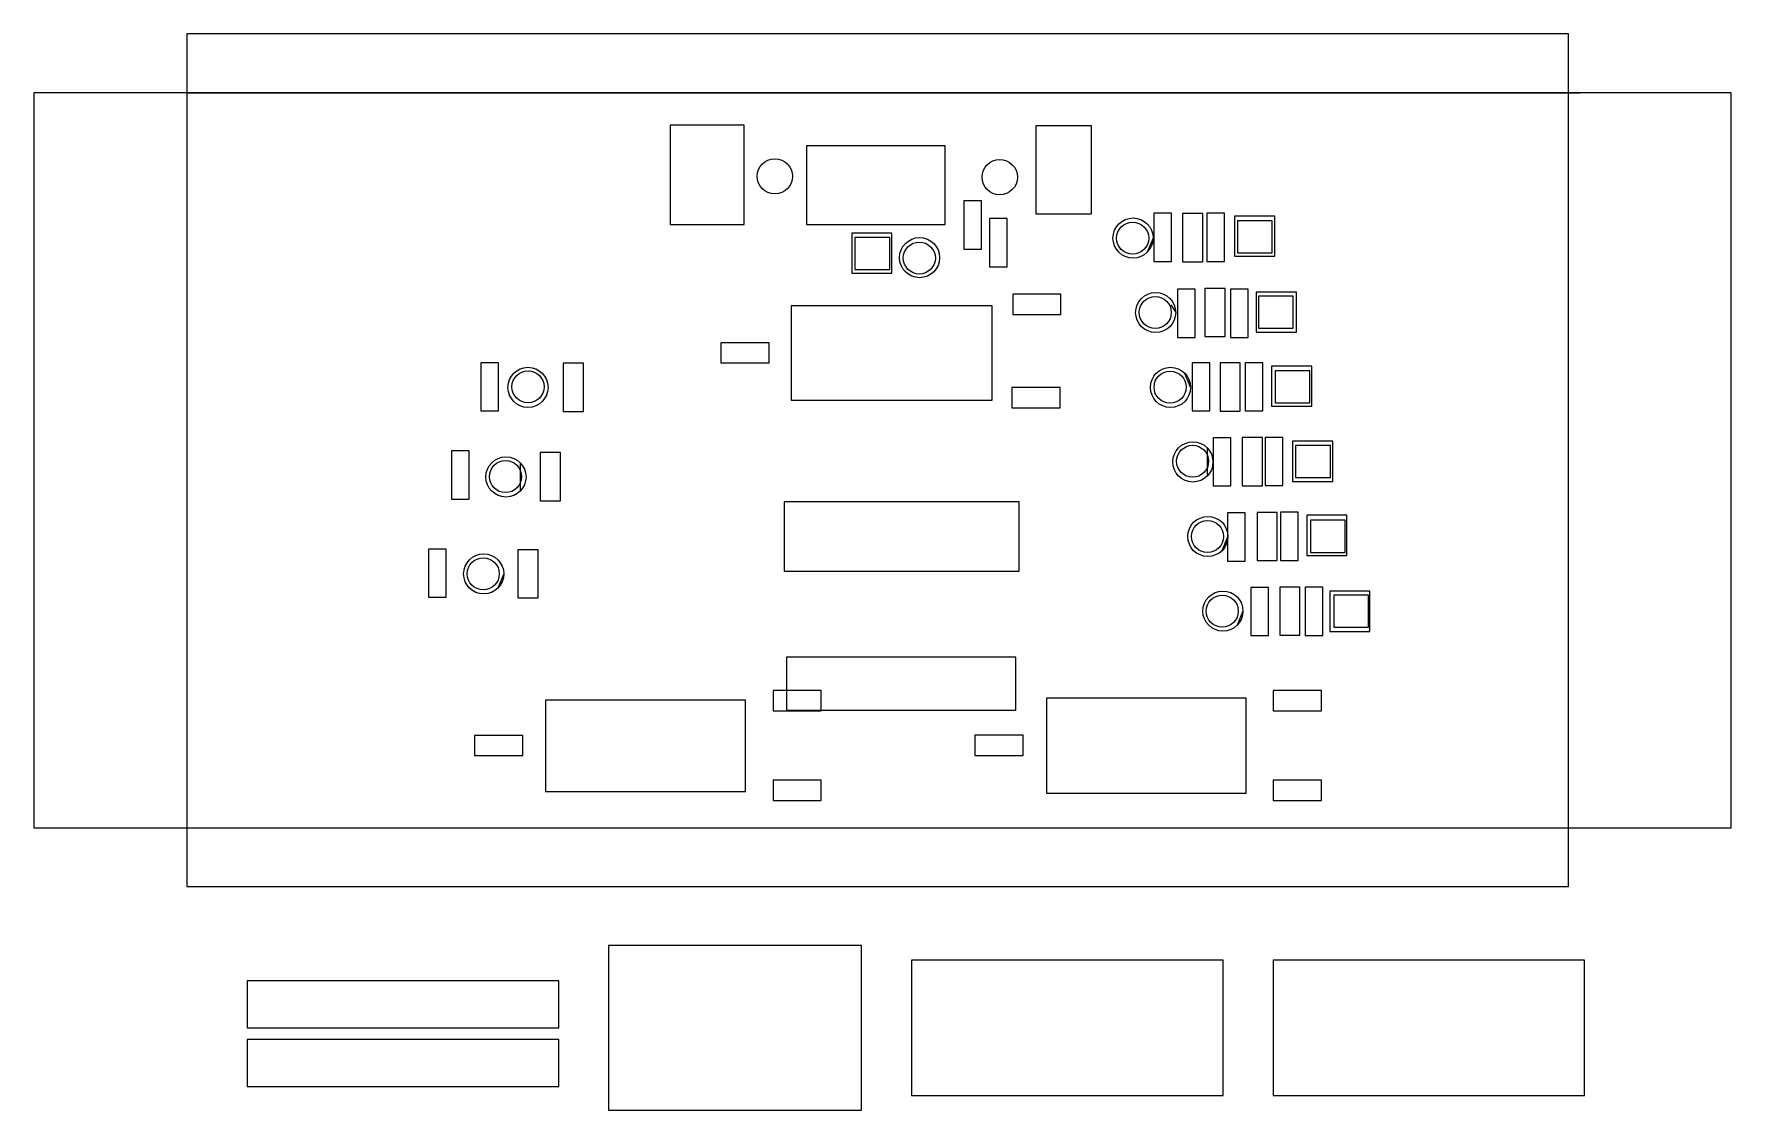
# Model space of a CAD drawing. Extents: x 0 to 289, y 0 to 183.
import ezdxf

# ---------------------------------------------------------------- set-up
doc = ezdxf.new("R2010")
doc.units = 0
doc.header["$MEASUREMENT"] = 0
doc.layers.get('0').update_dxf_attribs({"linetype": 'CONTINUOUS'})

msp = doc.modelspace()

# ---------------------------------------------------------------- linework, layer by layer
at = {"color": 7, "linetype": 'CONTINUOUS'}
for p, q in [((26.35, 173.35), (263.35, 173.35)), ((190.71, 148.64), (189.71, 146.23)), ((193.7, 137.3), (194.55, 135.98)), ((196.07, 125.67), (197.07, 123.25)), ((199.88, 112.99), (199.88, 108.16)), ((83.05, 110.43), (83.05, 105.61)), ((203.42, 97.89), (202.42, 95.47)), ((80.26, 91.53), (79.26, 89.11)), ((205.98, 85.2), (204.98, 82.79))]:
    msp.add_line(p, q, dxfattribs=at)
for points in [[(26.35, 38.35), (261.35, 38.35), (261.35, 183.35), (26.35, 183.35)], [(0.35, 48.35), (289, 48.35), (289, 173.35), (0.35, 173.35)], [(108.55, 150.92), (121.15, 150.92), (121.15, 167.82), (108.55, 167.82)], [(170.77, 152.79), (180.22, 152.79), (180.22, 167.71), (170.77, 167.71)], [(131.75, 164.35), (131.75, 150.92), (155.35, 150.92), (155.35, 164.35)], [(158.5, 146.75), (161.5, 146.75), (161.5, 154.95), (158.5, 154.95)], [(162.9, 143.74), (165.9, 143.74), (165.9, 151.94), (162.9, 151.94)], [(190.85, 144.65), (193.85, 144.65), (193.85, 152.85), (190.85, 152.85)], [(195.72, 144.61), (199.16, 144.61), (199.16, 152.81), (195.72, 152.81)], [(199.85, 144.65), (202.85, 144.65), (202.85, 152.85), (199.85, 152.85)], [(204.55, 145.54), (211.38, 145.54), (211.38, 152.36), (204.55, 152.36)], [(139.44, 142.67), (146.26, 142.67), (146.26, 149.5), (139.44, 149.5)], [(175.03, 135.66), (175.03, 139.09), (166.83, 139.09), (166.83, 135.66)], [(194.85, 131.75), (197.85, 131.75), (197.85, 139.95), (194.85, 139.95)], [(199.5, 131.88), (202.94, 131.88), (202.94, 140.08), (199.5, 140.08)], [(203.85, 131.75), (206.85, 131.75), (206.85, 139.95), (203.85, 139.95)], [(208.26, 132.62), (215.08, 132.62), (215.08, 139.44), (208.26, 139.44)], [(129.17, 121.09), (163.31, 121.09), (163.31, 137.11), (129.17, 137.11)], [(125.38, 127.4), (125.38, 130.83), (117.18, 130.83), (117.18, 127.4)], [(76.35, 119.25), (79.35, 119.25), (79.35, 127.45), (76.35, 127.45)], [(90.39, 119.15), (93.83, 119.15), (93.83, 127.35), (90.39, 127.35)], [(197.35, 119.25), (200.35, 119.25), (200.35, 127.45), (197.35, 127.45)], [(202.09, 119.21), (205.53, 119.21), (205.53, 127.41), (202.09, 127.41)], [(206.35, 119.25), (209.35, 119.25), (209.35, 127.45), (206.35, 127.45)], [(210.85, 120.03), (217.68, 120.03), (217.68, 126.85), (210.85, 126.85)], [(174.9, 119.79), (174.9, 123.22), (166.7, 123.22), (166.7, 119.79)], [(200.91, 106.48), (203.91, 106.48), (203.91, 114.68), (200.91, 114.68)], [(205.87, 106.52), (209.31, 106.52), (209.31, 114.72), (205.87, 114.72)], [(209.76, 106.55), (212.76, 106.55), (212.76, 114.75), (209.76, 114.75)], [(214.44, 107.26), (221.27, 107.26), (221.27, 114.09), (214.44, 114.09)], [(71.35, 104.25), (74.35, 104.25), (74.35, 112.45), (71.35, 112.45)], [(86.48, 103.97), (89.92, 103.97), (89.92, 112.17), (86.48, 112.17)], [(127.93, 91.98), (167.93, 91.98), (167.93, 103.8), (127.93, 103.8)], [(203.35, 93.72), (206.35, 93.72), (206.35, 101.92), (203.35, 101.92)], [(208.4, 93.79), (211.83, 93.79), (211.83, 101.99), (208.4, 101.99)], [(212.35, 93.82), (215.35, 93.82), (215.35, 102.02), (212.35, 102.02)], [(216.85, 94.67), (223.68, 94.67), (223.68, 101.5), (216.85, 101.5)], [(67.45, 87.55), (70.45, 87.55), (70.45, 95.75), (67.45, 95.75)], [(82.65, 87.45), (86.09, 87.45), (86.09, 95.65), (82.65, 95.65)], [(207.35, 81.04), (210.35, 81.04), (210.35, 89.24), (207.35, 89.24)], [(212.25, 81.09), (215.68, 81.09), (215.68, 89.29), (212.25, 89.29)], [(216.55, 81.08), (219.55, 81.08), (219.55, 89.28), (216.55, 89.28)], [(220.76, 81.76), (227.59, 81.76), (227.59, 88.59), (220.76, 88.59)], [(128.35, 68.35), (167.35, 68.35), (167.35, 77.35), (128.35, 77.35)], [(87.35, 54.55), (121.35, 54.55), (121.35, 70.05), (87.35, 70.05)], [(134.26, 68.25), (134.26, 71.68), (126.06, 71.68), (126.06, 68.25)], [(172.55, 54.27), (206.55, 54.27), (206.55, 70.42), (172.55, 70.42)], [(219.34, 68.24), (219.34, 71.68), (211.14, 71.68), (211.14, 68.24)], [(83.5, 60.63), (83.5, 64.06), (75.3, 64.06), (75.3, 60.63)], [(168.59, 60.65), (168.59, 64.09), (160.39, 64.09), (160.39, 60.65)], [(134.27, 53), (134.27, 56.43), (126.07, 56.43), (126.07, 53)], [(219.34, 52.99), (219.34, 56.43), (211.14, 56.43), (211.14, 52.99)], [(98.1, 0.35), (141.1, 0.35), (141.1, 28.35), (98.1, 28.35)], [(202.6, 2.85), (202.6, 25.85), (149.6, 25.85), (149.6, 2.85)], [(264.1, 2.85), (264.1, 25.85), (211.1, 25.85), (211.1, 2.85)], [(89.6, 14.35), (89.6, 22.35), (36.6, 22.35), (36.6, 14.35)], [(89.6, 4.35), (89.6, 12.35), (36.6, 12.35), (36.6, 4.35)]]:
    msp.add_lwpolyline(points, close=True, dxfattribs=at)
for points in [[(123.37, 159.14, -1), (129.37, 159.14, -1)], [(161.62, 159, -1), (167.62, 159, -1)], [(183.88, 148.64, -1), (190.71, 148.64, -1)], [(147.57, 145.31, -1), (154.4, 145.31, -1)], [(187.73, 135.98, -1), (194.55, 135.98, -1)], [(80.97, 123.25, -1), (87.79, 123.25, -1)], [(190.25, 123.25, -1), (197.07, 123.25, -1)], [(194.05, 110.57, -1), (200.88, 110.57, -1)], [(77.22, 108.02, -1), (84.05, 108.02, -1)], [(196.6, 97.89, -1), (203.42, 97.89, -1)], [(73.43, 91.53, -1), (80.26, 91.53, -1)], [(199.16, 85.2, -1), (205.98, 85.2, -1)]]:
    msp.add_lwpolyline(points, format="xyb", close=True, dxfattribs=at)
at = {"color": 253, "linetype": 'CONTINUOUS'}
for points in [[(184.5, 148.63, -1), (189.95, 148.63, -1)], [(150.94, 142.52, -1), (150.94, 147.97, -1)], [(188.35, 135.99, -1), (193.8, 135.99, -1)], [(81.66, 123.35, -1), (87.11, 123.35, -1)], [(190.86, 123.28, -1), (196.31, 123.28, -1)], [(194.7, 110.68, -1), (200.15, 110.68, -1)], [(77.84, 108.08, -1), (83.29, 108.08, -1)], [(197.22, 97.89, -1), (202.67, 97.89, -1)], [(74.05, 91.54, -1), (79.5, 91.54, -1)], [(199.74, 85.19, -1), (205.19, 85.19, -1)]]:
    msp.add_lwpolyline(points, format="xyb", close=True, dxfattribs=at)
for points in [[(205.07, 146.12), (210.97, 146.12), (210.97, 151.57), (205.07, 151.57)], [(140, 143.29), (145.9, 143.29), (145.9, 148.74), (140, 148.74)], [(208.64, 133.3), (214.54, 133.3), (214.54, 138.75), (208.64, 138.75)], [(211.45, 120.63), (217.35, 120.63), (217.35, 126.08), (211.45, 126.08)], [(214.95, 107.92), (220.86, 107.92), (220.86, 113.37), (214.95, 113.37)], [(217.45, 95.19), (223.35, 95.19), (223.35, 100.64), (217.45, 100.64)], [(221.45, 82.45), (227.35, 82.45), (227.35, 87.9), (221.45, 87.9)]]:
    msp.add_lwpolyline(points, close=True, dxfattribs=at)

doc.saveas('drawing.dxf')
